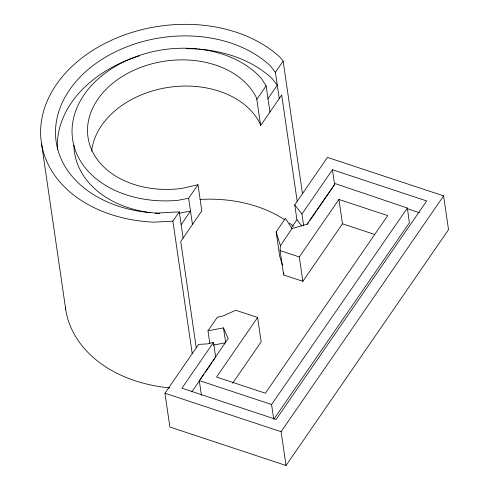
<?xml version="1.0" encoding="UTF-8"?>
<svg xmlns="http://www.w3.org/2000/svg" width="490" height="490" viewBox="0 0 490 490"><rect width="100%" height="100%" fill="white"/><g stroke="black" fill="none" stroke-linecap="round" stroke-linejoin="round"><path stroke-width="0.73" d="M209.824 343.453L207.974 330.799L217.321 317.232L223.514 315.799L235.764 310.256L257.599 317.489L216.574 377.031L265.36 393.194L387.713 215.612L338.927 199.454L342.479 223.808L302.857 281.315L283.661 274.957L280.108 250.604L280.39 245.784L276.146 231.862L285.45 218.356L291.924 228.554L280.39 245.784M283.661 274.957L283.777 272.893M301.865 226.043L296.922 219.747L294.747 204.863L327.449 157.406L443.597 195.878L448.528 229.675L286.038 465.5L169.889 427.029L164.959 393.237L198.621 344.378L207.27 343.919L213.518 342.345L215.692 357.235M192.221 353.664L172.89 221.149L179.291 211.864L156.874 213.058A119.585 87.882 -8.3 0 1 72.514 85.811A119.585 87.882 -8.3 0 1 270.192 65.703L275.417 72.355L279.239 98.539M192.466 224.475L188.644 198.291L197.997 184.724L201.813 210.908L180.737 241.496L196.251 347.82M297.185 201.323L281.677 95.005L260.637 125.538L256.815 99.354L266.119 85.848L261.58 78.688A102.967 75.674 -8.3 0 0 84.182 94.637A102.967 75.674 -8.3 0 0 177.76 200.337L188.644 198.291M275.417 72.355L283.147 61.134L280.378 57.612A133.543 98.141 -8.3 0 0 59.627 80.066A133.543 98.141 -8.3 0 0 153.835 222.166L172.89 221.149M181.159 224.671L190.512 211.092L179.628 213.144M269.941 112.032L267.987 98.649L277.285 85.162L272.06 78.51A119.585 87.882 -8.3 0 0 201.629 49.386M291.428 227.721L296.922 219.747M213.518 342.345L181.925 388.202L276.158 419.409L426.68 200.949L332.453 169.736L301.938 214.02L303.678 225.927M201.445 395.436L199.277 380.552L228.132 338.676L223.489 327.877L207.974 330.799M191.89 391.78L199.681 380.473M200.545 379.217L204.005 374.188M205.304 372.308L211.796 362.882M212.66 361.626L214.828 358.49M307.12 224.543L308.406 222.668M309.698 220.8L316.142 211.441M317.005 210.198L334.621 184.626L332.453 169.736M302.857 281.315L299.304 256.962L338.927 199.454M232.646 383.211L261.152 341.842L257.599 317.489M286.038 465.5L281.107 431.708L443.597 195.878M407.38 208.036L409.383 222.815L273.732 419.385L271.564 404.501L407.38 208.036L335.185 183.597L306.948 224.279L291.924 228.554M197.997 184.724L182.023 188.405A87.361 64.202 -8.3 0 1 88.825 141.524A87.361 64.202 -8.3 0 1 151.943 63.816A87.361 64.202 -8.3 0 1 256.148 97.155L256.815 99.354M213.101 345.125L225.657 342.767L223.489 327.877M407.104 208.63L419.428 212.715M342.479 223.808L374.764 234.502M280.108 250.604L299.304 256.962M199.277 380.552L271.564 404.501M164.959 393.237L281.107 431.708M294.747 204.863L301.938 214.02M260.637 125.538L259.963 123.345A87.361 64.202 -8.3 0 0 166.765 87.643A87.361 64.202 -8.3 0 0 91.624 151.183M282.454 265.262L279.698 256.215L276.146 231.862M283.147 61.134L302.477 193.648M266.119 85.848L267.987 98.649M179.291 211.864L183.113 238.054M41.472 143.221L65.734 309.527M169.767 387.896A133.543 98.141 -8.3 0 1 65.427 307.297M199.987 199.448A123.799 90.981 -8.3 0 1 284.911 219.918M289.296 222.981A123.799 90.981 -8.3 0 1 293.449 226.221M57.489 149.291A119.585 87.882 -8.3 0 1 139.197 55.94M186.494 48.7A119.585 87.882 -8.3 0 1 197.054 49.025M198.579 49.129A119.585 87.882 -8.3 0 1 200.104 49.251M159.746 213.493A102.967 75.674 -8.3 0 1 155.232 213.162M150.73 212.678A102.967 75.674 -8.3 0 1 73.91 145.107"/></g></svg>
